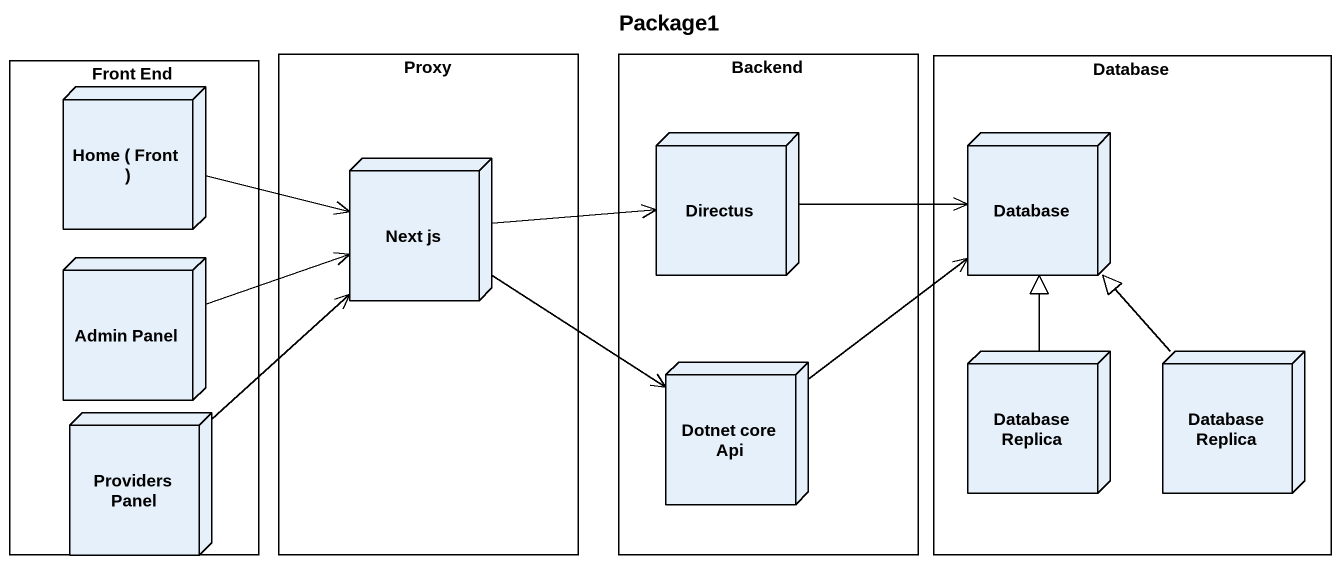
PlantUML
@startuml
title Package1
rectangle "Front End" as Front_End {
  node "Home ( Front )" as Home_Front
  node "Admin Panel" as Admin_Panel
  node "Providers Panel" as Providers_Panel
}
rectangle Proxy {
  node "Next js" as Next_js
}
rectangle Backend {
  node Directus
  node "Dotnet core Api" as Dotnet_core_Api
}
rectangle "Database" as Database_ {
  node "Database" as Database__2
  node "Database Replica" as Database_Replica
  node "Database Replica" as Database_Replica_2
}
Home_Front -right-> Next_js
Next_js -right-> Directus
Next_js --> Dotnet_core_Api
Directus -right-> Database__2
Admin_Panel -right-> Next_js
Dotnet_core_Api -up-> Database__2
Database_Replica -up-|> Database__2
Database_Replica_2 -up-|> Database__2
Providers_Panel -up-> Next_js
@enduml
